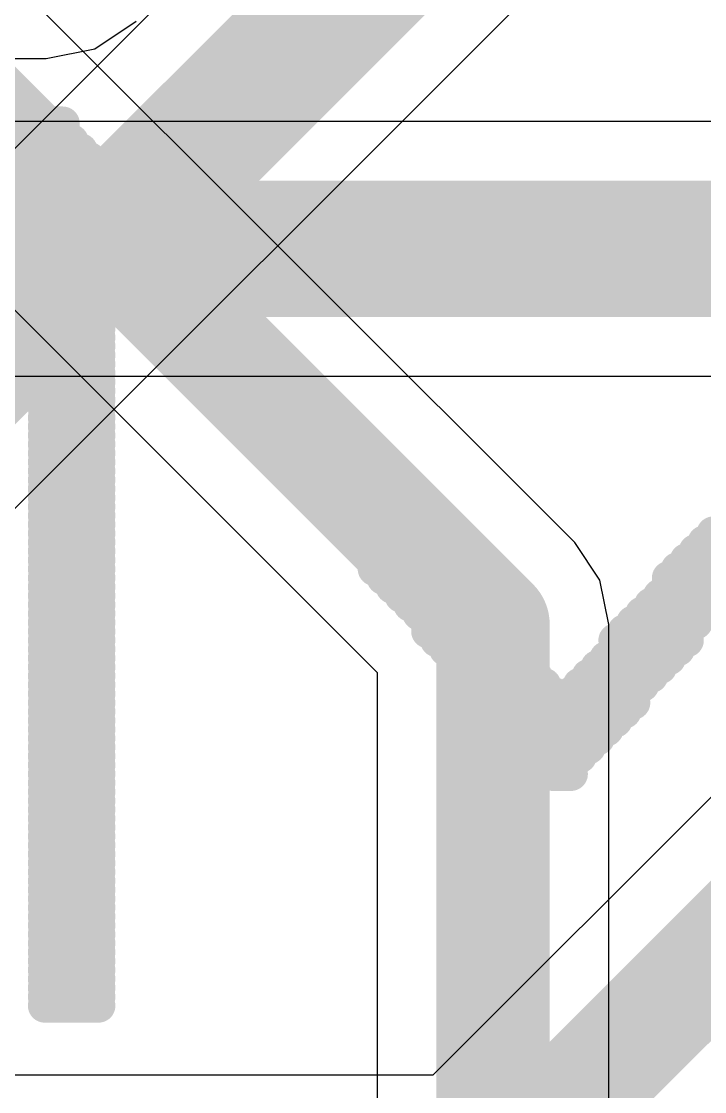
# Model space of a CAD drawing. Header units: inches. Extents: x -4 to 389, y 0 to 108.
# Drawn here: x 28.919 to 30.447, y 3.372 to 5.767 of the extents above; entities that cross this region are included whole.
import ezdxf

# ---------------------------------------------------------------- set-up
doc = ezdxf.new("R2010")
doc.units = ezdxf.units.IN
for name, color, linetype in [('Bottom Layer', 5, 'Continuous'), ('Bottom Overlay', 54, 'Continuous'), ('Signal_1', 16, 'Continuous'), ('Signal_2', 76, 'Continuous')]:
    doc.layers.add(name, color=color, linetype=linetype)

msp = doc.modelspace()

# ---------------------------------------------------------------- linework, layer by layer
at = {"layer": 'Bottom Layer'}
for p, q in [((29.0834, 5.7058), (29.1758, 5.7676)), ((28.9744, 5.6841), (29.0834, 5.7058)), ((17.771, 5.6841), (28.9744, 5.6841)), ((28.9744, 5.6841), (28.9744, 5.6841)), ((31.0038, 5.5427), (22.5552, 5.5427)), ((22.6732, 4.9729), (31.1218, 4.9729)), ((31.3568, 4.9261), (29.8393, 3.4086)), ((29.8393, 3.4086), (28.3188, 3.4086))]:
    msp.add_line(p, q, dxfattribs=at)
for points in [[(29.9466, 3.1496, 0.254, 0.254, 0), (34.544, 7.747, 0.254, 0.254, 0)], [(22.5552, 5.2578, 0.3048, 0.3048, 0), (31.1218, 5.2578, 0.3048, 0.3048, 0)]]:
    msp.add_lwpolyline(points, format="xyseb", dxfattribs=at)
at = {"layer": 'Bottom Overlay'}
for points in [[(28.9719, 5.5384, 0.0762, 0.0762, 0), (29.0118, 5.5384, 0.0762, 0.0762, 0)], [(28.9719, 5.5184, 0.0762, 0.0762, 0), (29.0118, 5.5184, 0.0762, 0.0762, 0)], [(28.9719, 5.4985, 0.0762, 0.0762, 0), (29.0317, 5.4985, 0.0762, 0.0762, 0)], [(28.9719, 5.4786, 0.0762, 0.0762, 0), (29.0517, 5.4786, 0.0762, 0.0762, 0)], [(28.9719, 5.4586, 0.0762, 0.0762, 0), (29.0716, 5.4586, 0.0762, 0.0762, 0)], [(28.9719, 5.4387, 0.0762, 0.0762, 0), (29.0916, 5.4387, 0.0762, 0.0762, 0)], [(28.9719, 5.4187, 0.0762, 0.0762, 0), (29.1115, 5.4187, 0.0762, 0.0762, 0)], [(28.9719, 5.3988, 0.0762, 0.0762, 0), (29.1314, 5.3988, 0.0762, 0.0762, 0)], [(28.9719, 5.3789, 0.0762, 0.0762, 0), (29.1514, 5.3789, 0.0762, 0.0762, 0)], [(28.9719, 5.3589, 0.0762, 0.0762, 0), (29.1514, 5.3589, 0.0762, 0.0762, 0)], [(28.9719, 5.339, 0.0762, 0.0762, 0), (29.1713, 5.339, 0.0762, 0.0762, 0)], [(28.9719, 5.319, 0.0762, 0.0762, 0), (29.1913, 5.319, 0.0762, 0.0762, 0)], [(28.9719, 5.2991, 0.0762, 0.0762, 0), (29.2112, 5.2991, 0.0762, 0.0762, 0)], [(28.9719, 5.2792, 0.0762, 0.0762, 0), (29.2311, 5.2792, 0.0762, 0.0762, 0)], [(28.9719, 5.2592, 0.0762, 0.0762, 0), (29.0916, 5.2592, 0.0762, 0.0762, 0)], [(29.1115, 5.2592, 0.0762, 0.0762, 0), (29.2511, 5.2592, 0.0762, 0.0762, 0)], [(28.9719, 5.2393, 0.0762, 0.0762, 0), (29.0916, 5.2393, 0.0762, 0.0762, 0)], [(29.1115, 5.2393, 0.0762, 0.0762, 0), (29.2511, 5.2393, 0.0762, 0.0762, 0)], [(28.9719, 5.2193, 0.0762, 0.0762, 0), (29.0916, 5.2193, 0.0762, 0.0762, 0)], [(29.1314, 5.2193, 0.0762, 0.0762, 0), (29.271, 5.2193, 0.0762, 0.0762, 0)], [(28.9719, 5.1994, 0.0762, 0.0762, 0), (29.0916, 5.1994, 0.0762, 0.0762, 0)], [(29.1514, 5.1994, 0.0762, 0.0762, 0), (29.291, 5.1994, 0.0762, 0.0762, 0)], [(28.9719, 5.1795, 0.0762, 0.0762, 0), (29.0916, 5.1795, 0.0762, 0.0762, 0)], [(28.9719, 5.1595, 0.0762, 0.0762, 0), (29.0916, 5.1595, 0.0762, 0.0762, 0)], [(29.1713, 5.1795, 0.0762, 0.0762, 0), (29.3109, 5.1795, 0.0762, 0.0762, 0)], [(29.1913, 5.1595, 0.0762, 0.0762, 0), (29.3308, 5.1595, 0.0762, 0.0762, 0)], [(28.9719, 5.1396, 0.0762, 0.0762, 0), (29.0916, 5.1396, 0.0762, 0.0762, 0)], [(29.2112, 5.1396, 0.0762, 0.0762, 0), (29.3508, 5.1396, 0.0762, 0.0762, 0)], [(28.9719, 5.1196, 0.0762, 0.0762, 0), (29.0916, 5.1196, 0.0762, 0.0762, 0)], [(29.2112, 5.1196, 0.0762, 0.0762, 0), (29.3707, 5.1196, 0.0762, 0.0762, 0)], [(28.9719, 5.0997, 0.0762, 0.0762, 0), (29.0916, 5.0997, 0.0762, 0.0762, 0)], [(29.2311, 5.0997, 0.0762, 0.0762, 0), (29.3707, 5.0997, 0.0762, 0.0762, 0)], [(28.9719, 5.0798, 0.0762, 0.0762, 0), (29.0916, 5.0798, 0.0762, 0.0762, 0)], [(29.2511, 5.0798, 0.0762, 0.0762, 0), (29.3907, 5.0798, 0.0762, 0.0762, 0)], [(28.9719, 5.0598, 0.0762, 0.0762, 0), (29.0916, 5.0598, 0.0762, 0.0762, 0)], [(28.9719, 5.0399, 0.0762, 0.0762, 0), (29.0916, 5.0399, 0.0762, 0.0762, 0)], [(29.271, 5.0598, 0.0762, 0.0762, 0), (29.4106, 5.0598, 0.0762, 0.0762, 0)], [(29.291, 5.0399, 0.0762, 0.0762, 0), (29.4305, 5.0399, 0.0762, 0.0762, 0)], [(28.9719, 5.0199, 0.0762, 0.0762, 0), (29.0916, 5.0199, 0.0762, 0.0762, 0)], [(29.3109, 5.0199, 0.0762, 0.0762, 0), (29.4505, 5.0199, 0.0762, 0.0762, 0)], [(28.9719, 5, 0.0762, 0.0762, 0), (29.0916, 5, 0.0762, 0.0762, 0)], [(29.3308, 5, 0.0762, 0.0762, 0), (29.4704, 5, 0.0762, 0.0762, 0)], [(28.9719, 4.9801, 0.0762, 0.0762, 0), (29.0916, 4.9801, 0.0762, 0.0762, 0)], [(29.3508, 4.9801, 0.0762, 0.0762, 0), (29.4904, 4.9801, 0.0762, 0.0762, 0)], [(28.9719, 4.9601, 0.0762, 0.0762, 0), (29.0916, 4.9601, 0.0762, 0.0762, 0)], [(29.3508, 4.9601, 0.0762, 0.0762, 0), (29.4904, 4.9601, 0.0762, 0.0762, 0)], [(28.9719, 4.9402, 0.0762, 0.0762, 0), (29.0916, 4.9402, 0.0762, 0.0762, 0)], [(28.9719, 4.9202, 0.0762, 0.0762, 0), (29.0916, 4.9202, 0.0762, 0.0762, 0)], [(29.3707, 4.9402, 0.0762, 0.0762, 0), (29.5103, 4.9402, 0.0762, 0.0762, 0)], [(29.3907, 4.9202, 0.0762, 0.0762, 0), (29.5302, 4.9202, 0.0762, 0.0762, 0)], [(28.9719, 4.9003, 0.0762, 0.0762, 0), (29.0916, 4.9003, 0.0762, 0.0762, 0)], [(29.4106, 4.9003, 0.0762, 0.0762, 0), (29.5502, 4.9003, 0.0762, 0.0762, 0)], [(28.9719, 4.8804, 0.0762, 0.0762, 0), (29.0916, 4.8804, 0.0762, 0.0762, 0)], [(29.4305, 4.8804, 0.0762, 0.0762, 0), (29.5701, 4.8804, 0.0762, 0.0762, 0)], [(28.9719, 4.8604, 0.0762, 0.0762, 0), (29.0916, 4.8604, 0.0762, 0.0762, 0)], [(29.4505, 4.8604, 0.0762, 0.0762, 0), (29.5901, 4.8604, 0.0762, 0.0762, 0)], [(28.9719, 4.8405, 0.0762, 0.0762, 0), (29.0916, 4.8405, 0.0762, 0.0762, 0)], [(29.4704, 4.8405, 0.0762, 0.0762, 0), (29.61, 4.8405, 0.0762, 0.0762, 0)], [(28.9719, 4.8205, 0.0762, 0.0762, 0), (29.0916, 4.8205, 0.0762, 0.0762, 0)], [(28.9719, 4.8006, 0.0762, 0.0762, 0), (29.0916, 4.8006, 0.0762, 0.0762, 0)], [(29.4704, 4.8205, 0.0762, 0.0762, 0), (29.61, 4.8205, 0.0762, 0.0762, 0)], [(29.4904, 4.8006, 0.0762, 0.0762, 0), (29.6299, 4.8006, 0.0762, 0.0762, 0)], [(28.9719, 4.7807, 0.0762, 0.0762, 0), (29.0916, 4.7807, 0.0762, 0.0762, 0)], [(29.5103, 4.7807, 0.0762, 0.0762, 0), (29.6499, 4.7807, 0.0762, 0.0762, 0)], [(28.9719, 4.7607, 0.0762, 0.0762, 0), (29.0916, 4.7607, 0.0762, 0.0762, 0)], [(29.5302, 4.7607, 0.0762, 0.0762, 0), (29.6698, 4.7607, 0.0762, 0.0762, 0)], [(28.9719, 4.7408, 0.0762, 0.0762, 0), (29.0916, 4.7408, 0.0762, 0.0762, 0)], [(29.5502, 4.7408, 0.0762, 0.0762, 0), (29.6898, 4.7408, 0.0762, 0.0762, 0)], [(28.9719, 4.7208, 0.0762, 0.0762, 0), (29.0916, 4.7208, 0.0762, 0.0762, 0)], [(29.5701, 4.7208, 0.0762, 0.0762, 0), (29.7097, 4.7208, 0.0762, 0.0762, 0)], [(28.9719, 4.7009, 0.0762, 0.0762, 0), (29.0916, 4.7009, 0.0762, 0.0762, 0)], [(28.9719, 4.681, 0.0762, 0.0762, 0), (29.0916, 4.681, 0.0762, 0.0762, 0)], [(29.5901, 4.7009, 0.0762, 0.0762, 0), (29.7296, 4.7009, 0.0762, 0.0762, 0)], [(29.5901, 4.681, 0.0762, 0.0762, 0), (29.7296, 4.681, 0.0762, 0.0762, 0)], [(28.9719, 4.661, 0.0762, 0.0762, 0), (29.0916, 4.661, 0.0762, 0.0762, 0)], [(29.61, 4.661, 0.0762, 0.0762, 0), (29.7496, 4.661, 0.0762, 0.0762, 0)], [(28.9719, 4.6411, 0.0762, 0.0762, 0), (29.0916, 4.6411, 0.0762, 0.0762, 0)], [(29.6299, 4.6411, 0.0762, 0.0762, 0), (29.7695, 4.6411, 0.0762, 0.0762, 0)], [(28.9719, 4.6211, 0.0762, 0.0762, 0), (29.0916, 4.6211, 0.0762, 0.0762, 0)], [(29.6499, 4.6211, 0.0762, 0.0762, 0), (29.7895, 4.6211, 0.0762, 0.0762, 0)], [(30.4674, 4.6211, 0.0762, 0.0762, 0), (30.607, 4.6211, 0.0762, 0.0762, 0)], [(28.9719, 4.6012, 0.0762, 0.0762, 0), (29.0916, 4.6012, 0.0762, 0.0762, 0)], [(29.6698, 4.6012, 0.0762, 0.0762, 0), (29.8094, 4.6012, 0.0762, 0.0762, 0)], [(30.4475, 4.6012, 0.0762, 0.0762, 0), (30.5871, 4.6012, 0.0762, 0.0762, 0)], [(28.9719, 4.5813, 0.0762, 0.0762, 0), (29.0916, 4.5813, 0.0762, 0.0762, 0)], [(28.9719, 4.5613, 0.0762, 0.0762, 0), (29.0916, 4.5613, 0.0762, 0.0762, 0)], [(29.6898, 4.5813, 0.0762, 0.0762, 0), (29.8293, 4.5813, 0.0762, 0.0762, 0)], [(29.7097, 4.5613, 0.0762, 0.0762, 0), (29.8493, 4.5613, 0.0762, 0.0762, 0)], [(30.4076, 4.5613, 0.0762, 0.0762, 0), (30.5472, 4.5613, 0.0762, 0.0762, 0)], [(30.4275, 4.5813, 0.0762, 0.0762, 0), (30.5671, 4.5813, 0.0762, 0.0762, 0)], [(28.9719, 4.5414, 0.0762, 0.0762, 0), (29.0916, 4.5414, 0.0762, 0.0762, 0)], [(29.7097, 4.5414, 0.0762, 0.0762, 0), (29.8692, 4.5414, 0.0762, 0.0762, 0)], [(30.3877, 4.5414, 0.0762, 0.0762, 0), (30.5272, 4.5414, 0.0762, 0.0762, 0)], [(28.9719, 4.5214, 0.0762, 0.0762, 0), (29.0916, 4.5214, 0.0762, 0.0762, 0)], [(29.7296, 4.5214, 0.0762, 0.0762, 0), (29.8692, 4.5214, 0.0762, 0.0762, 0)], [(30.3677, 4.5214, 0.0762, 0.0762, 0), (30.5272, 4.5214, 0.0762, 0.0762, 0)], [(28.9719, 4.5015, 0.0762, 0.0762, 0), (29.0916, 4.5015, 0.0762, 0.0762, 0)], [(29.7496, 4.5015, 0.0762, 0.0762, 0), (29.8892, 4.5015, 0.0762, 0.0762, 0)], [(30.3677, 4.5015, 0.0762, 0.0762, 0), (30.5073, 4.5015, 0.0762, 0.0762, 0)], [(28.9719, 4.4816, 0.0762, 0.0762, 0), (29.0916, 4.4816, 0.0762, 0.0762, 0)], [(29.7695, 4.4816, 0.0762, 0.0762, 0), (29.9091, 4.4816, 0.0762, 0.0762, 0)], [(30.3478, 4.4816, 0.0762, 0.0762, 0), (30.4874, 4.4816, 0.0762, 0.0762, 0)], [(28.9719, 4.4616, 0.0762, 0.0762, 0), (29.0916, 4.4616, 0.0762, 0.0762, 0)], [(28.9719, 4.4417, 0.0762, 0.0762, 0), (29.0916, 4.4417, 0.0762, 0.0762, 0)], [(29.7895, 4.4616, 0.0762, 0.0762, 0), (29.929, 4.4616, 0.0762, 0.0762, 0)], [(29.8094, 4.4417, 0.0762, 0.0762, 0), (29.949, 4.4417, 0.0762, 0.0762, 0)], [(30.3079, 4.4417, 0.0762, 0.0762, 0), (30.4475, 4.4417, 0.0762, 0.0762, 0)], [(30.3278, 4.4616, 0.0762, 0.0762, 0), (30.4674, 4.4616, 0.0762, 0.0762, 0)], [(28.9719, 4.4217, 0.0762, 0.0762, 0), (29.0916, 4.4217, 0.0762, 0.0762, 0)], [(29.8293, 4.4217, 0.0762, 0.0762, 0), (29.9689, 4.4217, 0.0762, 0.0762, 0)], [(30.288, 4.4217, 0.0762, 0.0762, 0), (30.4275, 4.4217, 0.0762, 0.0762, 0)], [(28.9719, 4.4018, 0.0762, 0.0762, 0), (29.0916, 4.4018, 0.0762, 0.0762, 0)], [(29.8293, 4.4018, 0.0762, 0.0762, 0), (29.9889, 4.4018, 0.0762, 0.0762, 0)], [(30.268, 4.4018, 0.0762, 0.0762, 0), (30.4076, 4.4018, 0.0762, 0.0762, 0)], [(28.9719, 4.3819, 0.0762, 0.0762, 0), (29.0916, 4.3819, 0.0762, 0.0762, 0)], [(29.8493, 4.3819, 0.0762, 0.0762, 0), (29.9889, 4.3819, 0.0762, 0.0762, 0)], [(30.2481, 4.3819, 0.0762, 0.0762, 0), (30.4076, 4.3819, 0.0762, 0.0762, 0)], [(28.9719, 4.3619, 0.0762, 0.0762, 0), (29.0916, 4.3619, 0.0762, 0.0762, 0)], [(29.8692, 4.3619, 0.0762, 0.0762, 0), (30.0088, 4.3619, 0.0762, 0.0762, 0)], [(30.2481, 4.3619, 0.0762, 0.0762, 0), (30.3877, 4.3619, 0.0762, 0.0762, 0)], [(28.9719, 4.342, 0.0762, 0.0762, 0), (29.0916, 4.342, 0.0762, 0.0762, 0)], [(28.9719, 4.322, 0.0762, 0.0762, 0), (29.0916, 4.322, 0.0762, 0.0762, 0)], [(29.8892, 4.342, 0.0762, 0.0762, 0), (30.0287, 4.342, 0.0762, 0.0762, 0)], [(29.9091, 4.322, 0.0762, 0.0762, 0), (30.0487, 4.322, 0.0762, 0.0762, 0)], [(30.2082, 4.322, 0.0762, 0.0762, 0), (30.3478, 4.322, 0.0762, 0.0762, 0)], [(30.2281, 4.342, 0.0762, 0.0762, 0), (30.3677, 4.342, 0.0762, 0.0762, 0)], [(28.9719, 4.3021, 0.0762, 0.0762, 0), (29.0916, 4.3021, 0.0762, 0.0762, 0)], [(29.929, 4.3021, 0.0762, 0.0762, 0), (30.0686, 4.3021, 0.0762, 0.0762, 0)], [(30.1883, 4.3021, 0.0762, 0.0762, 0), (30.3278, 4.3021, 0.0762, 0.0762, 0)], [(28.9719, 4.2822, 0.0762, 0.0762, 0), (29.0916, 4.2822, 0.0762, 0.0762, 0)], [(29.949, 4.2822, 0.0762, 0.0762, 0), (30.0886, 4.2822, 0.0762, 0.0762, 0)], [(30.1683, 4.2822, 0.0762, 0.0762, 0), (30.3079, 4.2822, 0.0762, 0.0762, 0)], [(28.9719, 4.2622, 0.0762, 0.0762, 0), (29.0916, 4.2622, 0.0762, 0.0762, 0)], [(29.949, 4.2622, 0.0762, 0.0762, 0), (30.1085, 4.2622, 0.0762, 0.0762, 0)], [(30.1484, 4.2622, 0.0762, 0.0762, 0), (30.288, 4.2622, 0.0762, 0.0762, 0)], [(28.9719, 4.2423, 0.0762, 0.0762, 0), (29.0916, 4.2423, 0.0762, 0.0762, 0)], [(29.9689, 4.2423, 0.0762, 0.0762, 0), (30.1085, 4.2423, 0.0762, 0.0762, 0)], [(30.1284, 4.2423, 0.0762, 0.0762, 0), (30.288, 4.2423, 0.0762, 0.0762, 0)], [(28.9719, 4.2223, 0.0762, 0.0762, 0), (29.0916, 4.2223, 0.0762, 0.0762, 0)], [(28.9719, 4.2024, 0.0762, 0.0762, 0), (29.0916, 4.2024, 0.0762, 0.0762, 0)], [(29.9889, 4.2223, 0.0762, 0.0762, 0), (30.268, 4.2223, 0.0762, 0.0762, 0)], [(30.0088, 4.2024, 0.0762, 0.0762, 0), (30.2481, 4.2024, 0.0762, 0.0762, 0)], [(28.9719, 4.1825, 0.0762, 0.0762, 0), (29.0916, 4.1825, 0.0762, 0.0762, 0)], [(30.0287, 4.1825, 0.0762, 0.0762, 0), (30.2281, 4.1825, 0.0762, 0.0762, 0)], [(28.9719, 4.1625, 0.0762, 0.0762, 0), (29.0916, 4.1625, 0.0762, 0.0762, 0)], [(30.0487, 4.1625, 0.0762, 0.0762, 0), (30.2082, 4.1625, 0.0762, 0.0762, 0)], [(28.9719, 4.1426, 0.0762, 0.0762, 0), (29.0916, 4.1426, 0.0762, 0.0762, 0)], [(30.0686, 4.1426, 0.0762, 0.0762, 0), (30.1883, 4.1426, 0.0762, 0.0762, 0)], [(28.9719, 4.1226, 0.0762, 0.0762, 0), (29.0916, 4.1226, 0.0762, 0.0762, 0)], [(30.0686, 4.1226, 0.0762, 0.0762, 0), (30.1683, 4.1226, 0.0762, 0.0762, 0)], [(28.9719, 4.1027, 0.0762, 0.0762, 0), (29.0916, 4.1027, 0.0762, 0.0762, 0)], [(28.9719, 4.0828, 0.0762, 0.0762, 0), (29.0916, 4.0828, 0.0762, 0.0762, 0)], [(30.0886, 4.1027, 0.0762, 0.0762, 0), (30.1484, 4.1027, 0.0762, 0.0762, 0)], [(30.1085, 4.0828, 0.0762, 0.0762, 0), (30.1484, 4.0828, 0.0762, 0.0762, 0)], [(28.9719, 4.0628, 0.0762, 0.0762, 0), (29.0916, 4.0628, 0.0762, 0.0762, 0)], [(28.9719, 4.0429, 0.0762, 0.0762, 0), (29.0916, 4.0429, 0.0762, 0.0762, 0)], [(28.9719, 4.0229, 0.0762, 0.0762, 0), (29.0916, 4.0229, 0.0762, 0.0762, 0)], [(28.9719, 4.003, 0.0762, 0.0762, 0), (29.0916, 4.003, 0.0762, 0.0762, 0)], [(28.9719, 3.9831, 0.0762, 0.0762, 0), (29.0916, 3.9831, 0.0762, 0.0762, 0)], [(28.9719, 3.9631, 0.0762, 0.0762, 0), (29.0916, 3.9631, 0.0762, 0.0762, 0)], [(28.9719, 3.9432, 0.0762, 0.0762, 0), (29.0916, 3.9432, 0.0762, 0.0762, 0)], [(28.9719, 3.9232, 0.0762, 0.0762, 0), (29.0916, 3.9232, 0.0762, 0.0762, 0)], [(28.9719, 3.9033, 0.0762, 0.0762, 0), (29.0916, 3.9033, 0.0762, 0.0762, 0)], [(28.9719, 3.8834, 0.0762, 0.0762, 0), (29.0916, 3.8834, 0.0762, 0.0762, 0)], [(28.9719, 3.8634, 0.0762, 0.0762, 0), (29.0916, 3.8634, 0.0762, 0.0762, 0)], [(28.9719, 3.8435, 0.0762, 0.0762, 0), (29.0916, 3.8435, 0.0762, 0.0762, 0)], [(28.9719, 3.8235, 0.0762, 0.0762, 0), (29.0916, 3.8235, 0.0762, 0.0762, 0)], [(28.9719, 3.8036, 0.0762, 0.0762, 0), (29.0916, 3.8036, 0.0762, 0.0762, 0)], [(28.9719, 3.7837, 0.0762, 0.0762, 0), (29.0916, 3.7837, 0.0762, 0.0762, 0)], [(28.9719, 3.7637, 0.0762, 0.0762, 0), (29.0916, 3.7637, 0.0762, 0.0762, 0)], [(28.9719, 3.7438, 0.0762, 0.0762, 0), (29.0916, 3.7438, 0.0762, 0.0762, 0)], [(28.9719, 3.7238, 0.0762, 0.0762, 0), (29.0916, 3.7238, 0.0762, 0.0762, 0)], [(28.9719, 3.7039, 0.0762, 0.0762, 0), (29.0916, 3.7039, 0.0762, 0.0762, 0)], [(28.9719, 3.684, 0.0762, 0.0762, 0), (29.0916, 3.684, 0.0762, 0.0762, 0)], [(28.9719, 3.664, 0.0762, 0.0762, 0), (29.0916, 3.664, 0.0762, 0.0762, 0)], [(28.9719, 3.6441, 0.0762, 0.0762, 0), (29.0916, 3.6441, 0.0762, 0.0762, 0)], [(28.9719, 3.6241, 0.0762, 0.0762, 0), (29.0916, 3.6241, 0.0762, 0.0762, 0)], [(28.9719, 3.6042, 0.0762, 0.0762, 0), (29.0916, 3.6042, 0.0762, 0.0762, 0)], [(28.9719, 3.5843, 0.0762, 0.0762, 0), (29.0916, 3.5843, 0.0762, 0.0762, 0)], [(28.9719, 3.5643, 0.0762, 0.0762, 0), (29.0916, 3.5643, 0.0762, 0.0762, 0)]]:
    msp.add_lwpolyline(points, format="xyseb", dxfattribs=at)
for points in [[(28.9529, 5.5384, 0.0381, 0.0381, 1), (28.991, 5.5384, 0.0381, 0.0381, 1)], [(28.9529, 5.5184, 0.0381, 0.0381, 1), (28.991, 5.5184, 0.0381, 0.0381, 1)], [(28.9927, 5.5384, 0.0381, 0.0381, 1), (29.0308, 5.5384, 0.0381, 0.0381, 1)], [(28.9927, 5.5184, 0.0381, 0.0381, 1), (29.0308, 5.5184, 0.0381, 0.0381, 1)], [(28.9529, 5.4985, 0.0381, 0.0381, 1), (28.991, 5.4985, 0.0381, 0.0381, 1)], [(29.0127, 5.4985, 0.0381, 0.0381, 1), (29.0508, 5.4985, 0.0381, 0.0381, 1)], [(28.9529, 5.4786, 0.0381, 0.0381, 1), (28.991, 5.4786, 0.0381, 0.0381, 1)], [(29.0326, 5.4786, 0.0381, 0.0381, 1), (29.0707, 5.4786, 0.0381, 0.0381, 1)], [(28.9529, 5.4586, 0.0381, 0.0381, 1), (28.991, 5.4586, 0.0381, 0.0381, 1)], [(29.0526, 5.4586, 0.0381, 0.0381, 1), (29.0907, 5.4586, 0.0381, 0.0381, 1)], [(28.9529, 5.4387, 0.0381, 0.0381, 1), (28.991, 5.4387, 0.0381, 0.0381, 1)], [(29.0725, 5.4387, 0.0381, 0.0381, 1), (29.1106, 5.4387, 0.0381, 0.0381, 1)], [(28.9529, 5.4187, 0.0381, 0.0381, 1), (28.991, 5.4187, 0.0381, 0.0381, 1)], [(28.9529, 5.3988, 0.0381, 0.0381, 1), (28.991, 5.3988, 0.0381, 0.0381, 1)], [(29.0924, 5.4187, 0.0381, 0.0381, 1), (29.1305, 5.4187, 0.0381, 0.0381, 1)], [(29.1124, 5.3988, 0.0381, 0.0381, 1), (29.1505, 5.3988, 0.0381, 0.0381, 1)], [(28.9529, 5.3789, 0.0381, 0.0381, 1), (28.991, 5.3789, 0.0381, 0.0381, 1)], [(29.1323, 5.3789, 0.0381, 0.0381, 1), (29.1704, 5.3789, 0.0381, 0.0381, 1)], [(28.9529, 5.3589, 0.0381, 0.0381, 1), (28.991, 5.3589, 0.0381, 0.0381, 1)], [(29.1323, 5.3589, 0.0381, 0.0381, 1), (29.1704, 5.3589, 0.0381, 0.0381, 1)], [(28.9529, 5.339, 0.0381, 0.0381, 1), (28.991, 5.339, 0.0381, 0.0381, 1)], [(29.1523, 5.339, 0.0381, 0.0381, 1), (29.1904, 5.339, 0.0381, 0.0381, 1)], [(28.9529, 5.319, 0.0381, 0.0381, 1), (28.991, 5.319, 0.0381, 0.0381, 1)], [(29.1722, 5.319, 0.0381, 0.0381, 1), (29.2103, 5.319, 0.0381, 0.0381, 1)], [(28.9529, 5.2991, 0.0381, 0.0381, 1), (28.991, 5.2991, 0.0381, 0.0381, 1)], [(28.9529, 5.2792, 0.0381, 0.0381, 1), (28.991, 5.2792, 0.0381, 0.0381, 1)], [(29.1921, 5.2991, 0.0381, 0.0381, 1), (29.2302, 5.2991, 0.0381, 0.0381, 1)], [(29.2121, 5.2792, 0.0381, 0.0381, 1), (29.2502, 5.2792, 0.0381, 0.0381, 1)], [(28.9529, 5.2592, 0.0381, 0.0381, 1), (28.991, 5.2592, 0.0381, 0.0381, 1)], [(29.0725, 5.2592, 0.0381, 0.0381, 1), (29.1106, 5.2592, 0.0381, 0.0381, 1)], [(29.0924, 5.2592, 0.0381, 0.0381, 1), (29.1305, 5.2592, 0.0381, 0.0381, 1)], [(29.232, 5.2592, 0.0381, 0.0381, 1), (29.2701, 5.2592, 0.0381, 0.0381, 1)], [(28.9529, 5.2393, 0.0381, 0.0381, 1), (28.991, 5.2393, 0.0381, 0.0381, 1)], [(29.0725, 5.2393, 0.0381, 0.0381, 1), (29.1106, 5.2393, 0.0381, 0.0381, 1)], [(29.0924, 5.2393, 0.0381, 0.0381, 1), (29.1305, 5.2393, 0.0381, 0.0381, 1)], [(29.232, 5.2393, 0.0381, 0.0381, 1), (29.2701, 5.2393, 0.0381, 0.0381, 1)], [(28.9529, 5.2193, 0.0381, 0.0381, 1), (28.991, 5.2193, 0.0381, 0.0381, 1)], [(29.0725, 5.2193, 0.0381, 0.0381, 1), (29.1106, 5.2193, 0.0381, 0.0381, 1)], [(29.1124, 5.2193, 0.0381, 0.0381, 1), (29.1505, 5.2193, 0.0381, 0.0381, 1)], [(29.252, 5.2193, 0.0381, 0.0381, 1), (29.2901, 5.2193, 0.0381, 0.0381, 1)], [(28.9529, 5.1994, 0.0381, 0.0381, 1), (28.991, 5.1994, 0.0381, 0.0381, 1)], [(29.0725, 5.1994, 0.0381, 0.0381, 1), (29.1106, 5.1994, 0.0381, 0.0381, 1)], [(29.1323, 5.1994, 0.0381, 0.0381, 1), (29.1704, 5.1994, 0.0381, 0.0381, 1)], [(29.2719, 5.1994, 0.0381, 0.0381, 1), (29.31, 5.1994, 0.0381, 0.0381, 1)], [(28.9529, 5.1795, 0.0381, 0.0381, 1), (28.991, 5.1795, 0.0381, 0.0381, 1)], [(28.9529, 5.1595, 0.0381, 0.0381, 1), (28.991, 5.1595, 0.0381, 0.0381, 1)], [(29.0725, 5.1795, 0.0381, 0.0381, 1), (29.1106, 5.1795, 0.0381, 0.0381, 1)], [(29.0725, 5.1595, 0.0381, 0.0381, 1), (29.1106, 5.1595, 0.0381, 0.0381, 1)], [(29.1523, 5.1795, 0.0381, 0.0381, 1), (29.1904, 5.1795, 0.0381, 0.0381, 1)], [(29.1722, 5.1595, 0.0381, 0.0381, 1), (29.2103, 5.1595, 0.0381, 0.0381, 1)], [(29.2918, 5.1795, 0.0381, 0.0381, 1), (29.3299, 5.1795, 0.0381, 0.0381, 1)], [(29.3118, 5.1595, 0.0381, 0.0381, 1), (29.3499, 5.1595, 0.0381, 0.0381, 1)], [(28.9529, 5.1396, 0.0381, 0.0381, 1), (28.991, 5.1396, 0.0381, 0.0381, 1)], [(29.0725, 5.1396, 0.0381, 0.0381, 1), (29.1106, 5.1396, 0.0381, 0.0381, 1)], [(29.1921, 5.1396, 0.0381, 0.0381, 1), (29.2302, 5.1396, 0.0381, 0.0381, 1)], [(29.3317, 5.1396, 0.0381, 0.0381, 1), (29.3698, 5.1396, 0.0381, 0.0381, 1)], [(28.9529, 5.1196, 0.0381, 0.0381, 1), (28.991, 5.1196, 0.0381, 0.0381, 1)], [(29.0725, 5.1196, 0.0381, 0.0381, 1), (29.1106, 5.1196, 0.0381, 0.0381, 1)], [(29.1921, 5.1196, 0.0381, 0.0381, 1), (29.2302, 5.1196, 0.0381, 0.0381, 1)], [(29.3517, 5.1196, 0.0381, 0.0381, 1), (29.3898, 5.1196, 0.0381, 0.0381, 1)], [(28.9529, 5.0997, 0.0381, 0.0381, 1), (28.991, 5.0997, 0.0381, 0.0381, 1)], [(29.0725, 5.0997, 0.0381, 0.0381, 1), (29.1106, 5.0997, 0.0381, 0.0381, 1)], [(29.2121, 5.0997, 0.0381, 0.0381, 1), (29.2502, 5.0997, 0.0381, 0.0381, 1)], [(29.3517, 5.0997, 0.0381, 0.0381, 1), (29.3898, 5.0997, 0.0381, 0.0381, 1)], [(28.9529, 5.0798, 0.0381, 0.0381, 1), (28.991, 5.0798, 0.0381, 0.0381, 1)], [(29.0725, 5.0798, 0.0381, 0.0381, 1), (29.1106, 5.0798, 0.0381, 0.0381, 1)], [(29.232, 5.0798, 0.0381, 0.0381, 1), (29.2701, 5.0798, 0.0381, 0.0381, 1)], [(29.3716, 5.0798, 0.0381, 0.0381, 1), (29.4097, 5.0798, 0.0381, 0.0381, 1)], [(28.9529, 5.0598, 0.0381, 0.0381, 1), (28.991, 5.0598, 0.0381, 0.0381, 1)], [(28.9529, 5.0399, 0.0381, 0.0381, 1), (28.991, 5.0399, 0.0381, 0.0381, 1)], [(29.0725, 5.0598, 0.0381, 0.0381, 1), (29.1106, 5.0598, 0.0381, 0.0381, 1)], [(29.0725, 5.0399, 0.0381, 0.0381, 1), (29.1106, 5.0399, 0.0381, 0.0381, 1)], [(29.252, 5.0598, 0.0381, 0.0381, 1), (29.2901, 5.0598, 0.0381, 0.0381, 1)], [(29.2719, 5.0399, 0.0381, 0.0381, 1), (29.31, 5.0399, 0.0381, 0.0381, 1)], [(29.3915, 5.0598, 0.0381, 0.0381, 1), (29.4296, 5.0598, 0.0381, 0.0381, 1)], [(29.4115, 5.0399, 0.0381, 0.0381, 1), (29.4496, 5.0399, 0.0381, 0.0381, 1)], [(28.9529, 5.0199, 0.0381, 0.0381, 1), (28.991, 5.0199, 0.0381, 0.0381, 1)], [(29.0725, 5.0199, 0.0381, 0.0381, 1), (29.1106, 5.0199, 0.0381, 0.0381, 1)], [(29.2918, 5.0199, 0.0381, 0.0381, 1), (29.3299, 5.0199, 0.0381, 0.0381, 1)], [(29.4314, 5.0199, 0.0381, 0.0381, 1), (29.4695, 5.0199, 0.0381, 0.0381, 1)], [(28.9529, 5, 0.0381, 0.0381, 1), (28.991, 5, 0.0381, 0.0381, 1)], [(29.0725, 5, 0.0381, 0.0381, 1), (29.1106, 5, 0.0381, 0.0381, 1)], [(29.3118, 5, 0.0381, 0.0381, 1), (29.3499, 5, 0.0381, 0.0381, 1)], [(29.4514, 5, 0.0381, 0.0381, 1), (29.4895, 5, 0.0381, 0.0381, 1)], [(28.9529, 4.9801, 0.0381, 0.0381, 1), (28.991, 4.9801, 0.0381, 0.0381, 1)], [(29.0725, 4.9801, 0.0381, 0.0381, 1), (29.1106, 4.9801, 0.0381, 0.0381, 1)], [(29.3317, 4.9801, 0.0381, 0.0381, 1), (29.3698, 4.9801, 0.0381, 0.0381, 1)], [(29.4713, 4.9801, 0.0381, 0.0381, 1), (29.5094, 4.9801, 0.0381, 0.0381, 1)], [(28.9529, 4.9601, 0.0381, 0.0381, 1), (28.991, 4.9601, 0.0381, 0.0381, 1)], [(29.0725, 4.9601, 0.0381, 0.0381, 1), (29.1106, 4.9601, 0.0381, 0.0381, 1)], [(29.3317, 4.9601, 0.0381, 0.0381, 1), (29.3698, 4.9601, 0.0381, 0.0381, 1)], [(29.4713, 4.9601, 0.0381, 0.0381, 1), (29.5094, 4.9601, 0.0381, 0.0381, 1)], [(28.9529, 4.9402, 0.0381, 0.0381, 1), (28.991, 4.9402, 0.0381, 0.0381, 1)], [(28.9529, 4.9202, 0.0381, 0.0381, 1), (28.991, 4.9202, 0.0381, 0.0381, 1)], [(29.0725, 4.9402, 0.0381, 0.0381, 1), (29.1106, 4.9402, 0.0381, 0.0381, 1)], [(29.0725, 4.9202, 0.0381, 0.0381, 1), (29.1106, 4.9202, 0.0381, 0.0381, 1)], [(29.3517, 4.9402, 0.0381, 0.0381, 1), (29.3898, 4.9402, 0.0381, 0.0381, 1)], [(29.3716, 4.9202, 0.0381, 0.0381, 1), (29.4097, 4.9202, 0.0381, 0.0381, 1)], [(29.4912, 4.9402, 0.0381, 0.0381, 1), (29.5293, 4.9402, 0.0381, 0.0381, 1)], [(29.5112, 4.9202, 0.0381, 0.0381, 1), (29.5493, 4.9202, 0.0381, 0.0381, 1)], [(28.9529, 4.9003, 0.0381, 0.0381, 1), (28.991, 4.9003, 0.0381, 0.0381, 1)], [(29.0725, 4.9003, 0.0381, 0.0381, 1), (29.1106, 4.9003, 0.0381, 0.0381, 1)], [(29.3915, 4.9003, 0.0381, 0.0381, 1), (29.4296, 4.9003, 0.0381, 0.0381, 1)], [(29.5311, 4.9003, 0.0381, 0.0381, 1), (29.5692, 4.9003, 0.0381, 0.0381, 1)], [(28.9529, 4.8804, 0.0381, 0.0381, 1), (28.991, 4.8804, 0.0381, 0.0381, 1)], [(29.0725, 4.8804, 0.0381, 0.0381, 1), (29.1106, 4.8804, 0.0381, 0.0381, 1)], [(29.4115, 4.8804, 0.0381, 0.0381, 1), (29.4496, 4.8804, 0.0381, 0.0381, 1)], [(29.5511, 4.8804, 0.0381, 0.0381, 1), (29.5892, 4.8804, 0.0381, 0.0381, 1)], [(28.9529, 4.8604, 0.0381, 0.0381, 1), (28.991, 4.8604, 0.0381, 0.0381, 1)], [(29.0725, 4.8604, 0.0381, 0.0381, 1), (29.1106, 4.8604, 0.0381, 0.0381, 1)], [(29.4314, 4.8604, 0.0381, 0.0381, 1), (29.4695, 4.8604, 0.0381, 0.0381, 1)], [(29.571, 4.8604, 0.0381, 0.0381, 1), (29.6091, 4.8604, 0.0381, 0.0381, 1)], [(28.9529, 4.8405, 0.0381, 0.0381, 1), (28.991, 4.8405, 0.0381, 0.0381, 1)], [(29.0725, 4.8405, 0.0381, 0.0381, 1), (29.1106, 4.8405, 0.0381, 0.0381, 1)], [(29.4514, 4.8405, 0.0381, 0.0381, 1), (29.4895, 4.8405, 0.0381, 0.0381, 1)], [(29.5909, 4.8405, 0.0381, 0.0381, 1), (29.629, 4.8405, 0.0381, 0.0381, 1)], [(28.9529, 4.8205, 0.0381, 0.0381, 1), (28.991, 4.8205, 0.0381, 0.0381, 1)], [(28.9529, 4.8006, 0.0381, 0.0381, 1), (28.991, 4.8006, 0.0381, 0.0381, 1)], [(29.0725, 4.8205, 0.0381, 0.0381, 1), (29.1106, 4.8205, 0.0381, 0.0381, 1)], [(29.0725, 4.8006, 0.0381, 0.0381, 1), (29.1106, 4.8006, 0.0381, 0.0381, 1)], [(29.4514, 4.8205, 0.0381, 0.0381, 1), (29.4895, 4.8205, 0.0381, 0.0381, 1)], [(29.4713, 4.8006, 0.0381, 0.0381, 1), (29.5094, 4.8006, 0.0381, 0.0381, 1)], [(29.5909, 4.8205, 0.0381, 0.0381, 1), (29.629, 4.8205, 0.0381, 0.0381, 1)], [(29.6109, 4.8006, 0.0381, 0.0381, 1), (29.649, 4.8006, 0.0381, 0.0381, 1)], [(28.9529, 4.7807, 0.0381, 0.0381, 1), (28.991, 4.7807, 0.0381, 0.0381, 1)], [(29.0725, 4.7807, 0.0381, 0.0381, 1), (29.1106, 4.7807, 0.0381, 0.0381, 1)], [(29.4912, 4.7807, 0.0381, 0.0381, 1), (29.5293, 4.7807, 0.0381, 0.0381, 1)], [(29.6308, 4.7807, 0.0381, 0.0381, 1), (29.6689, 4.7807, 0.0381, 0.0381, 1)], [(28.9529, 4.7607, 0.0381, 0.0381, 1), (28.991, 4.7607, 0.0381, 0.0381, 1)], [(29.0725, 4.7607, 0.0381, 0.0381, 1), (29.1106, 4.7607, 0.0381, 0.0381, 1)], [(29.5112, 4.7607, 0.0381, 0.0381, 1), (29.5493, 4.7607, 0.0381, 0.0381, 1)], [(29.6508, 4.7607, 0.0381, 0.0381, 1), (29.6889, 4.7607, 0.0381, 0.0381, 1)], [(28.9529, 4.7408, 0.0381, 0.0381, 1), (28.991, 4.7408, 0.0381, 0.0381, 1)], [(29.0725, 4.7408, 0.0381, 0.0381, 1), (29.1106, 4.7408, 0.0381, 0.0381, 1)], [(29.5311, 4.7408, 0.0381, 0.0381, 1), (29.5692, 4.7408, 0.0381, 0.0381, 1)], [(29.6707, 4.7408, 0.0381, 0.0381, 1), (29.7088, 4.7408, 0.0381, 0.0381, 1)], [(28.9529, 4.7208, 0.0381, 0.0381, 1), (28.991, 4.7208, 0.0381, 0.0381, 1)], [(29.0725, 4.7208, 0.0381, 0.0381, 1), (29.1106, 4.7208, 0.0381, 0.0381, 1)], [(29.5511, 4.7208, 0.0381, 0.0381, 1), (29.5892, 4.7208, 0.0381, 0.0381, 1)], [(29.6907, 4.7208, 0.0381, 0.0381, 1), (29.7288, 4.7208, 0.0381, 0.0381, 1)], [(28.9529, 4.7009, 0.0381, 0.0381, 1), (28.991, 4.7009, 0.0381, 0.0381, 1)], [(28.9529, 4.681, 0.0381, 0.0381, 1), (28.991, 4.681, 0.0381, 0.0381, 1)], [(29.0725, 4.7009, 0.0381, 0.0381, 1), (29.1106, 4.7009, 0.0381, 0.0381, 1)], [(29.0725, 4.681, 0.0381, 0.0381, 1), (29.1106, 4.681, 0.0381, 0.0381, 1)], [(29.571, 4.7009, 0.0381, 0.0381, 1), (29.6091, 4.7009, 0.0381, 0.0381, 1)], [(29.571, 4.681, 0.0381, 0.0381, 1), (29.6091, 4.681, 0.0381, 0.0381, 1)], [(29.7106, 4.7009, 0.0381, 0.0381, 1), (29.7487, 4.7009, 0.0381, 0.0381, 1)], [(29.7106, 4.681, 0.0381, 0.0381, 1), (29.7487, 4.681, 0.0381, 0.0381, 1)], [(28.9529, 4.661, 0.0381, 0.0381, 1), (28.991, 4.661, 0.0381, 0.0381, 1)], [(29.0725, 4.661, 0.0381, 0.0381, 1), (29.1106, 4.661, 0.0381, 0.0381, 1)], [(29.5909, 4.661, 0.0381, 0.0381, 1), (29.629, 4.661, 0.0381, 0.0381, 1)], [(29.7305, 4.661, 0.0381, 0.0381, 1), (29.7686, 4.661, 0.0381, 0.0381, 1)], [(28.9529, 4.6411, 0.0381, 0.0381, 1), (28.991, 4.6411, 0.0381, 0.0381, 1)], [(29.0725, 4.6411, 0.0381, 0.0381, 1), (29.1106, 4.6411, 0.0381, 0.0381, 1)], [(29.6109, 4.6411, 0.0381, 0.0381, 1), (29.649, 4.6411, 0.0381, 0.0381, 1)], [(29.7505, 4.6411, 0.0381, 0.0381, 1), (29.7886, 4.6411, 0.0381, 0.0381, 1)], [(28.9529, 4.6211, 0.0381, 0.0381, 1), (28.991, 4.6211, 0.0381, 0.0381, 1)], [(29.0725, 4.6211, 0.0381, 0.0381, 1), (29.1106, 4.6211, 0.0381, 0.0381, 1)], [(29.6308, 4.6211, 0.0381, 0.0381, 1), (29.6689, 4.6211, 0.0381, 0.0381, 1)], [(29.7704, 4.6211, 0.0381, 0.0381, 1), (29.8085, 4.6211, 0.0381, 0.0381, 1)], [(30.4484, 4.6211, 0.0381, 0.0381, 1), (30.4865, 4.6211, 0.0381, 0.0381, 1)], [(28.9529, 4.6012, 0.0381, 0.0381, 1), (28.991, 4.6012, 0.0381, 0.0381, 1)], [(29.0725, 4.6012, 0.0381, 0.0381, 1), (29.1106, 4.6012, 0.0381, 0.0381, 1)], [(29.6508, 4.6012, 0.0381, 0.0381, 1), (29.6889, 4.6012, 0.0381, 0.0381, 1)], [(29.7904, 4.6012, 0.0381, 0.0381, 1), (29.8285, 4.6012, 0.0381, 0.0381, 1)], [(30.4284, 4.6012, 0.0381, 0.0381, 1), (30.4665, 4.6012, 0.0381, 0.0381, 1)], [(28.9529, 4.5813, 0.0381, 0.0381, 1), (28.991, 4.5813, 0.0381, 0.0381, 1)], [(28.9529, 4.5613, 0.0381, 0.0381, 1), (28.991, 4.5613, 0.0381, 0.0381, 1)], [(29.0725, 4.5813, 0.0381, 0.0381, 1), (29.1106, 4.5813, 0.0381, 0.0381, 1)], [(29.0725, 4.5613, 0.0381, 0.0381, 1), (29.1106, 4.5613, 0.0381, 0.0381, 1)], [(29.6707, 4.5813, 0.0381, 0.0381, 1), (29.7088, 4.5813, 0.0381, 0.0381, 1)], [(29.6907, 4.5613, 0.0381, 0.0381, 1), (29.7288, 4.5613, 0.0381, 0.0381, 1)], [(29.8103, 4.5813, 0.0381, 0.0381, 1), (29.8484, 4.5813, 0.0381, 0.0381, 1)], [(29.8302, 4.5613, 0.0381, 0.0381, 1), (29.8683, 4.5613, 0.0381, 0.0381, 1)], [(30.3886, 4.5613, 0.0381, 0.0381, 1), (30.4267, 4.5613, 0.0381, 0.0381, 1)], [(30.4085, 4.5813, 0.0381, 0.0381, 1), (30.4466, 4.5813, 0.0381, 0.0381, 1)], [(28.9529, 4.5414, 0.0381, 0.0381, 1), (28.991, 4.5414, 0.0381, 0.0381, 1)], [(29.0725, 4.5414, 0.0381, 0.0381, 1), (29.1106, 4.5414, 0.0381, 0.0381, 1)], [(29.6907, 4.5414, 0.0381, 0.0381, 1), (29.7288, 4.5414, 0.0381, 0.0381, 1)], [(29.8502, 4.5414, 0.0381, 0.0381, 1), (29.8883, 4.5414, 0.0381, 0.0381, 1)], [(30.3686, 4.5414, 0.0381, 0.0381, 1), (30.4067, 4.5414, 0.0381, 0.0381, 1)], [(28.9529, 4.5214, 0.0381, 0.0381, 1), (28.991, 4.5214, 0.0381, 0.0381, 1)], [(29.0725, 4.5214, 0.0381, 0.0381, 1), (29.1106, 4.5214, 0.0381, 0.0381, 1)], [(29.7106, 4.5214, 0.0381, 0.0381, 1), (29.7487, 4.5214, 0.0381, 0.0381, 1)], [(29.8502, 4.5214, 0.0381, 0.0381, 1), (29.8883, 4.5214, 0.0381, 0.0381, 1)], [(30.3487, 4.5214, 0.0381, 0.0381, 1), (30.3868, 4.5214, 0.0381, 0.0381, 1)], [(28.9529, 4.5015, 0.0381, 0.0381, 1), (28.991, 4.5015, 0.0381, 0.0381, 1)], [(29.0725, 4.5015, 0.0381, 0.0381, 1), (29.1106, 4.5015, 0.0381, 0.0381, 1)], [(29.7305, 4.5015, 0.0381, 0.0381, 1), (29.7686, 4.5015, 0.0381, 0.0381, 1)], [(29.8701, 4.5015, 0.0381, 0.0381, 1), (29.9082, 4.5015, 0.0381, 0.0381, 1)], [(30.3487, 4.5015, 0.0381, 0.0381, 1), (30.3868, 4.5015, 0.0381, 0.0381, 1)], [(28.9529, 4.4816, 0.0381, 0.0381, 1), (28.991, 4.4816, 0.0381, 0.0381, 1)], [(29.0725, 4.4816, 0.0381, 0.0381, 1), (29.1106, 4.4816, 0.0381, 0.0381, 1)], [(29.7505, 4.4816, 0.0381, 0.0381, 1), (29.7886, 4.4816, 0.0381, 0.0381, 1)], [(29.8901, 4.4816, 0.0381, 0.0381, 1), (29.9282, 4.4816, 0.0381, 0.0381, 1)], [(30.3287, 4.4816, 0.0381, 0.0381, 1), (30.3668, 4.4816, 0.0381, 0.0381, 1)], [(28.9529, 4.4616, 0.0381, 0.0381, 1), (28.991, 4.4616, 0.0381, 0.0381, 1)], [(28.9529, 4.4417, 0.0381, 0.0381, 1), (28.991, 4.4417, 0.0381, 0.0381, 1)], [(29.0725, 4.4616, 0.0381, 0.0381, 1), (29.1106, 4.4616, 0.0381, 0.0381, 1)], [(29.0725, 4.4417, 0.0381, 0.0381, 1), (29.1106, 4.4417, 0.0381, 0.0381, 1)], [(29.7704, 4.4616, 0.0381, 0.0381, 1), (29.8085, 4.4616, 0.0381, 0.0381, 1)], [(29.7904, 4.4417, 0.0381, 0.0381, 1), (29.8285, 4.4417, 0.0381, 0.0381, 1)], [(29.91, 4.4616, 0.0381, 0.0381, 1), (29.9481, 4.4616, 0.0381, 0.0381, 1)], [(29.9299, 4.4417, 0.0381, 0.0381, 1), (29.968, 4.4417, 0.0381, 0.0381, 1)], [(30.2889, 4.4417, 0.0381, 0.0381, 1), (30.327, 4.4417, 0.0381, 0.0381, 1)], [(30.3088, 4.4616, 0.0381, 0.0381, 1), (30.3469, 4.4616, 0.0381, 0.0381, 1)], [(30.4284, 4.4417, 0.0381, 0.0381, 1), (30.4665, 4.4417, 0.0381, 0.0381, 1)], [(30.4484, 4.4616, 0.0381, 0.0381, 1), (30.4865, 4.4616, 0.0381, 0.0381, 1)], [(28.9529, 4.4217, 0.0381, 0.0381, 1), (28.991, 4.4217, 0.0381, 0.0381, 1)], [(29.0725, 4.4217, 0.0381, 0.0381, 1), (29.1106, 4.4217, 0.0381, 0.0381, 1)], [(29.8103, 4.4217, 0.0381, 0.0381, 1), (29.8484, 4.4217, 0.0381, 0.0381, 1)], [(29.9499, 4.4217, 0.0381, 0.0381, 1), (29.988, 4.4217, 0.0381, 0.0381, 1)], [(30.2689, 4.4217, 0.0381, 0.0381, 1), (30.307, 4.4217, 0.0381, 0.0381, 1)], [(30.4085, 4.4217, 0.0381, 0.0381, 1), (30.4466, 4.4217, 0.0381, 0.0381, 1)], [(28.9529, 4.4018, 0.0381, 0.0381, 1), (28.991, 4.4018, 0.0381, 0.0381, 1)], [(29.0725, 4.4018, 0.0381, 0.0381, 1), (29.1106, 4.4018, 0.0381, 0.0381, 1)], [(29.8103, 4.4018, 0.0381, 0.0381, 1), (29.8484, 4.4018, 0.0381, 0.0381, 1)], [(29.9698, 4.4018, 0.0381, 0.0381, 1), (30.0079, 4.4018, 0.0381, 0.0381, 1)], [(30.249, 4.4018, 0.0381, 0.0381, 1), (30.2871, 4.4018, 0.0381, 0.0381, 1)], [(30.3886, 4.4018, 0.0381, 0.0381, 1), (30.4267, 4.4018, 0.0381, 0.0381, 1)], [(28.9529, 4.3819, 0.0381, 0.0381, 1), (28.991, 4.3819, 0.0381, 0.0381, 1)], [(29.0725, 4.3819, 0.0381, 0.0381, 1), (29.1106, 4.3819, 0.0381, 0.0381, 1)], [(29.8302, 4.3819, 0.0381, 0.0381, 1), (29.8683, 4.3819, 0.0381, 0.0381, 1)], [(29.9698, 4.3819, 0.0381, 0.0381, 1), (30.0079, 4.3819, 0.0381, 0.0381, 1)], [(30.229, 4.3819, 0.0381, 0.0381, 1), (30.2671, 4.3819, 0.0381, 0.0381, 1)], [(30.3886, 4.3819, 0.0381, 0.0381, 1), (30.4267, 4.3819, 0.0381, 0.0381, 1)], [(28.9529, 4.3619, 0.0381, 0.0381, 1), (28.991, 4.3619, 0.0381, 0.0381, 1)], [(29.0725, 4.3619, 0.0381, 0.0381, 1), (29.1106, 4.3619, 0.0381, 0.0381, 1)], [(29.8502, 4.3619, 0.0381, 0.0381, 1), (29.8883, 4.3619, 0.0381, 0.0381, 1)], [(29.9898, 4.3619, 0.0381, 0.0381, 1), (30.0279, 4.3619, 0.0381, 0.0381, 1)], [(30.229, 4.3619, 0.0381, 0.0381, 1), (30.2671, 4.3619, 0.0381, 0.0381, 1)], [(30.3686, 4.3619, 0.0381, 0.0381, 1), (30.4067, 4.3619, 0.0381, 0.0381, 1)], [(28.9529, 4.342, 0.0381, 0.0381, 1), (28.991, 4.342, 0.0381, 0.0381, 1)], [(28.9529, 4.322, 0.0381, 0.0381, 1), (28.991, 4.322, 0.0381, 0.0381, 1)], [(29.0725, 4.342, 0.0381, 0.0381, 1), (29.1106, 4.342, 0.0381, 0.0381, 1)], [(29.0725, 4.322, 0.0381, 0.0381, 1), (29.1106, 4.322, 0.0381, 0.0381, 1)], [(29.8701, 4.342, 0.0381, 0.0381, 1), (29.9082, 4.342, 0.0381, 0.0381, 1)], [(29.8901, 4.322, 0.0381, 0.0381, 1), (29.9282, 4.322, 0.0381, 0.0381, 1)], [(30.0097, 4.342, 0.0381, 0.0381, 1), (30.0478, 4.342, 0.0381, 0.0381, 1)], [(30.0296, 4.322, 0.0381, 0.0381, 1), (30.0677, 4.322, 0.0381, 0.0381, 1)], [(30.1892, 4.322, 0.0381, 0.0381, 1), (30.2273, 4.322, 0.0381, 0.0381, 1)], [(30.2091, 4.342, 0.0381, 0.0381, 1), (30.2472, 4.342, 0.0381, 0.0381, 1)], [(30.3287, 4.322, 0.0381, 0.0381, 1), (30.3668, 4.322, 0.0381, 0.0381, 1)], [(30.3487, 4.342, 0.0381, 0.0381, 1), (30.3868, 4.342, 0.0381, 0.0381, 1)], [(28.9529, 4.3021, 0.0381, 0.0381, 1), (28.991, 4.3021, 0.0381, 0.0381, 1)], [(29.0725, 4.3021, 0.0381, 0.0381, 1), (29.1106, 4.3021, 0.0381, 0.0381, 1)], [(29.91, 4.3021, 0.0381, 0.0381, 1), (29.9481, 4.3021, 0.0381, 0.0381, 1)], [(30.0496, 4.3021, 0.0381, 0.0381, 1), (30.0877, 4.3021, 0.0381, 0.0381, 1)], [(30.1692, 4.3021, 0.0381, 0.0381, 1), (30.2073, 4.3021, 0.0381, 0.0381, 1)], [(30.3088, 4.3021, 0.0381, 0.0381, 1), (30.3469, 4.3021, 0.0381, 0.0381, 1)], [(28.9529, 4.2822, 0.0381, 0.0381, 1), (28.991, 4.2822, 0.0381, 0.0381, 1)], [(29.0725, 4.2822, 0.0381, 0.0381, 1), (29.1106, 4.2822, 0.0381, 0.0381, 1)], [(29.9299, 4.2822, 0.0381, 0.0381, 1), (29.968, 4.2822, 0.0381, 0.0381, 1)], [(30.0695, 4.2822, 0.0381, 0.0381, 1), (30.1076, 4.2822, 0.0381, 0.0381, 1)], [(30.1493, 4.2822, 0.0381, 0.0381, 1), (30.1874, 4.2822, 0.0381, 0.0381, 1)], [(30.2889, 4.2822, 0.0381, 0.0381, 1), (30.327, 4.2822, 0.0381, 0.0381, 1)], [(28.9529, 4.2622, 0.0381, 0.0381, 1), (28.991, 4.2622, 0.0381, 0.0381, 1)], [(29.0725, 4.2622, 0.0381, 0.0381, 1), (29.1106, 4.2622, 0.0381, 0.0381, 1)], [(29.9299, 4.2622, 0.0381, 0.0381, 1), (29.968, 4.2622, 0.0381, 0.0381, 1)], [(30.0895, 4.2622, 0.0381, 0.0381, 1), (30.1276, 4.2622, 0.0381, 0.0381, 1)], [(30.1293, 4.2622, 0.0381, 0.0381, 1), (30.1674, 4.2622, 0.0381, 0.0381, 1)], [(30.2689, 4.2622, 0.0381, 0.0381, 1), (30.307, 4.2622, 0.0381, 0.0381, 1)], [(28.9529, 4.2423, 0.0381, 0.0381, 1), (28.991, 4.2423, 0.0381, 0.0381, 1)], [(29.0725, 4.2423, 0.0381, 0.0381, 1), (29.1106, 4.2423, 0.0381, 0.0381, 1)], [(29.9499, 4.2423, 0.0381, 0.0381, 1), (29.988, 4.2423, 0.0381, 0.0381, 1)], [(30.0895, 4.2423, 0.0381, 0.0381, 1), (30.1276, 4.2423, 0.0381, 0.0381, 1)], [(30.1094, 4.2423, 0.0381, 0.0381, 1), (30.1475, 4.2423, 0.0381, 0.0381, 1)], [(30.2689, 4.2423, 0.0381, 0.0381, 1), (30.307, 4.2423, 0.0381, 0.0381, 1)], [(28.9529, 4.2223, 0.0381, 0.0381, 1), (28.991, 4.2223, 0.0381, 0.0381, 1)], [(28.9529, 4.2024, 0.0381, 0.0381, 1), (28.991, 4.2024, 0.0381, 0.0381, 1)], [(29.0725, 4.2223, 0.0381, 0.0381, 1), (29.1106, 4.2223, 0.0381, 0.0381, 1)], [(29.0725, 4.2024, 0.0381, 0.0381, 1), (29.1106, 4.2024, 0.0381, 0.0381, 1)], [(29.9698, 4.2223, 0.0381, 0.0381, 1), (30.0079, 4.2223, 0.0381, 0.0381, 1)], [(29.9898, 4.2024, 0.0381, 0.0381, 1), (30.0279, 4.2024, 0.0381, 0.0381, 1)], [(30.229, 4.2024, 0.0381, 0.0381, 1), (30.2671, 4.2024, 0.0381, 0.0381, 1)], [(30.249, 4.2223, 0.0381, 0.0381, 1), (30.2871, 4.2223, 0.0381, 0.0381, 1)], [(28.9529, 4.1825, 0.0381, 0.0381, 1), (28.991, 4.1825, 0.0381, 0.0381, 1)], [(29.0725, 4.1825, 0.0381, 0.0381, 1), (29.1106, 4.1825, 0.0381, 0.0381, 1)], [(30.0097, 4.1825, 0.0381, 0.0381, 1), (30.0478, 4.1825, 0.0381, 0.0381, 1)], [(30.2091, 4.1825, 0.0381, 0.0381, 1), (30.2472, 4.1825, 0.0381, 0.0381, 1)], [(28.9529, 4.1625, 0.0381, 0.0381, 1), (28.991, 4.1625, 0.0381, 0.0381, 1)], [(29.0725, 4.1625, 0.0381, 0.0381, 1), (29.1106, 4.1625, 0.0381, 0.0381, 1)], [(30.0296, 4.1625, 0.0381, 0.0381, 1), (30.0677, 4.1625, 0.0381, 0.0381, 1)], [(30.1892, 4.1625, 0.0381, 0.0381, 1), (30.2273, 4.1625, 0.0381, 0.0381, 1)], [(28.9529, 4.1426, 0.0381, 0.0381, 1), (28.991, 4.1426, 0.0381, 0.0381, 1)], [(29.0725, 4.1426, 0.0381, 0.0381, 1), (29.1106, 4.1426, 0.0381, 0.0381, 1)], [(30.0496, 4.1426, 0.0381, 0.0381, 1), (30.0877, 4.1426, 0.0381, 0.0381, 1)], [(30.1692, 4.1426, 0.0381, 0.0381, 1), (30.2073, 4.1426, 0.0381, 0.0381, 1)], [(28.9529, 4.1226, 0.0381, 0.0381, 1), (28.991, 4.1226, 0.0381, 0.0381, 1)], [(29.0725, 4.1226, 0.0381, 0.0381, 1), (29.1106, 4.1226, 0.0381, 0.0381, 1)], [(30.0496, 4.1226, 0.0381, 0.0381, 1), (30.0877, 4.1226, 0.0381, 0.0381, 1)], [(30.1493, 4.1226, 0.0381, 0.0381, 1), (30.1874, 4.1226, 0.0381, 0.0381, 1)], [(28.9529, 4.1027, 0.0381, 0.0381, 1), (28.991, 4.1027, 0.0381, 0.0381, 1)], [(28.9529, 4.0828, 0.0381, 0.0381, 1), (28.991, 4.0828, 0.0381, 0.0381, 1)], [(29.0725, 4.1027, 0.0381, 0.0381, 1), (29.1106, 4.1027, 0.0381, 0.0381, 1)], [(29.0725, 4.0828, 0.0381, 0.0381, 1), (29.1106, 4.0828, 0.0381, 0.0381, 1)], [(30.0695, 4.1027, 0.0381, 0.0381, 1), (30.1076, 4.1027, 0.0381, 0.0381, 1)], [(30.0895, 4.0828, 0.0381, 0.0381, 1), (30.1276, 4.0828, 0.0381, 0.0381, 1)], [(30.1293, 4.1027, 0.0381, 0.0381, 1), (30.1674, 4.1027, 0.0381, 0.0381, 1)], [(30.1293, 4.0828, 0.0381, 0.0381, 1), (30.1674, 4.0828, 0.0381, 0.0381, 1)], [(28.9529, 4.0628, 0.0381, 0.0381, 1), (28.991, 4.0628, 0.0381, 0.0381, 1)], [(29.0725, 4.0628, 0.0381, 0.0381, 1), (29.1106, 4.0628, 0.0381, 0.0381, 1)], [(28.9529, 4.0429, 0.0381, 0.0381, 1), (28.991, 4.0429, 0.0381, 0.0381, 1)], [(29.0725, 4.0429, 0.0381, 0.0381, 1), (29.1106, 4.0429, 0.0381, 0.0381, 1)], [(28.9529, 4.0229, 0.0381, 0.0381, 1), (28.991, 4.0229, 0.0381, 0.0381, 1)], [(29.0725, 4.0229, 0.0381, 0.0381, 1), (29.1106, 4.0229, 0.0381, 0.0381, 1)], [(28.9529, 4.003, 0.0381, 0.0381, 1), (28.991, 4.003, 0.0381, 0.0381, 1)], [(29.0725, 4.003, 0.0381, 0.0381, 1), (29.1106, 4.003, 0.0381, 0.0381, 1)], [(28.9529, 3.9831, 0.0381, 0.0381, 1), (28.991, 3.9831, 0.0381, 0.0381, 1)], [(28.9529, 3.9631, 0.0381, 0.0381, 1), (28.991, 3.9631, 0.0381, 0.0381, 1)], [(29.0725, 3.9831, 0.0381, 0.0381, 1), (29.1106, 3.9831, 0.0381, 0.0381, 1)], [(29.0725, 3.9631, 0.0381, 0.0381, 1), (29.1106, 3.9631, 0.0381, 0.0381, 1)], [(28.9529, 3.9432, 0.0381, 0.0381, 1), (28.991, 3.9432, 0.0381, 0.0381, 1)], [(29.0725, 3.9432, 0.0381, 0.0381, 1), (29.1106, 3.9432, 0.0381, 0.0381, 1)], [(28.9529, 3.9232, 0.0381, 0.0381, 1), (28.991, 3.9232, 0.0381, 0.0381, 1)], [(29.0725, 3.9232, 0.0381, 0.0381, 1), (29.1106, 3.9232, 0.0381, 0.0381, 1)], [(28.9529, 3.9033, 0.0381, 0.0381, 1), (28.991, 3.9033, 0.0381, 0.0381, 1)], [(29.0725, 3.9033, 0.0381, 0.0381, 1), (29.1106, 3.9033, 0.0381, 0.0381, 1)], [(28.9529, 3.8834, 0.0381, 0.0381, 1), (28.991, 3.8834, 0.0381, 0.0381, 1)], [(29.0725, 3.8834, 0.0381, 0.0381, 1), (29.1106, 3.8834, 0.0381, 0.0381, 1)], [(28.9529, 3.8634, 0.0381, 0.0381, 1), (28.991, 3.8634, 0.0381, 0.0381, 1)], [(28.9529, 3.8435, 0.0381, 0.0381, 1), (28.991, 3.8435, 0.0381, 0.0381, 1)], [(29.0725, 3.8634, 0.0381, 0.0381, 1), (29.1106, 3.8634, 0.0381, 0.0381, 1)], [(29.0725, 3.8435, 0.0381, 0.0381, 1), (29.1106, 3.8435, 0.0381, 0.0381, 1)], [(28.9529, 3.8235, 0.0381, 0.0381, 1), (28.991, 3.8235, 0.0381, 0.0381, 1)], [(29.0725, 3.8235, 0.0381, 0.0381, 1), (29.1106, 3.8235, 0.0381, 0.0381, 1)], [(28.9529, 3.8036, 0.0381, 0.0381, 1), (28.991, 3.8036, 0.0381, 0.0381, 1)], [(29.0725, 3.8036, 0.0381, 0.0381, 1), (29.1106, 3.8036, 0.0381, 0.0381, 1)], [(28.9529, 3.7837, 0.0381, 0.0381, 1), (28.991, 3.7837, 0.0381, 0.0381, 1)], [(29.0725, 3.7837, 0.0381, 0.0381, 1), (29.1106, 3.7837, 0.0381, 0.0381, 1)], [(28.9529, 3.7637, 0.0381, 0.0381, 1), (28.991, 3.7637, 0.0381, 0.0381, 1)], [(29.0725, 3.7637, 0.0381, 0.0381, 1), (29.1106, 3.7637, 0.0381, 0.0381, 1)], [(28.9529, 3.7438, 0.0381, 0.0381, 1), (28.991, 3.7438, 0.0381, 0.0381, 1)], [(28.9529, 3.7238, 0.0381, 0.0381, 1), (28.991, 3.7238, 0.0381, 0.0381, 1)], [(29.0725, 3.7438, 0.0381, 0.0381, 1), (29.1106, 3.7438, 0.0381, 0.0381, 1)], [(29.0725, 3.7238, 0.0381, 0.0381, 1), (29.1106, 3.7238, 0.0381, 0.0381, 1)], [(28.9529, 3.7039, 0.0381, 0.0381, 1), (28.991, 3.7039, 0.0381, 0.0381, 1)], [(29.0725, 3.7039, 0.0381, 0.0381, 1), (29.1106, 3.7039, 0.0381, 0.0381, 1)], [(28.9529, 3.684, 0.0381, 0.0381, 1), (28.991, 3.684, 0.0381, 0.0381, 1)], [(29.0725, 3.684, 0.0381, 0.0381, 1), (29.1106, 3.684, 0.0381, 0.0381, 1)], [(28.9529, 3.664, 0.0381, 0.0381, 1), (28.991, 3.664, 0.0381, 0.0381, 1)], [(29.0725, 3.664, 0.0381, 0.0381, 1), (29.1106, 3.664, 0.0381, 0.0381, 1)], [(28.9529, 3.6441, 0.0381, 0.0381, 1), (28.991, 3.6441, 0.0381, 0.0381, 1)], [(29.0725, 3.6441, 0.0381, 0.0381, 1), (29.1106, 3.6441, 0.0381, 0.0381, 1)], [(28.9529, 3.6241, 0.0381, 0.0381, 1), (28.991, 3.6241, 0.0381, 0.0381, 1)], [(28.9529, 3.6042, 0.0381, 0.0381, 1), (28.991, 3.6042, 0.0381, 0.0381, 1)], [(29.0725, 3.6241, 0.0381, 0.0381, 1), (29.1106, 3.6241, 0.0381, 0.0381, 1)], [(29.0725, 3.6042, 0.0381, 0.0381, 1), (29.1106, 3.6042, 0.0381, 0.0381, 1)], [(28.9529, 3.5843, 0.0381, 0.0381, 1), (28.991, 3.5843, 0.0381, 0.0381, 1)], [(29.0725, 3.5843, 0.0381, 0.0381, 1), (29.1106, 3.5843, 0.0381, 0.0381, 1)], [(28.9529, 3.5643, 0.0381, 0.0381, 1), (28.991, 3.5643, 0.0381, 0.0381, 1)], [(29.0725, 3.5643, 0.0381, 0.0381, 1), (29.1106, 3.5643, 0.0381, 0.0381, 1)]]:
    msp.add_lwpolyline(points, format="xyseb", close=True, dxfattribs=at)
at = {"layer": 'Signal_1'}
for p, q in [((30.7805, 7.3586), (27.7636, 4.3416)), ((28.1664, 3.9388), (30.3833, 6.1556))]:
    msp.add_line(p, q, dxfattribs=at)
msp.add_lwpolyline([(27.965, 4.1402, 0.3048, 0.3048, 0), (42.9514, 19.1266, 0.3048, 0.3048, 0)], format="xyseb", dxfattribs=at)
at = {"layer": 'Signal_2'}
for p, q in [((30.1573, 4.6006), (28.6583, 6.0995)), ((28.2162, 5.8091), (29.7152, 4.3102)), ((30.2134, 4.5166), (30.1573, 4.6006)), ((30.2331, 4.4175), (30.2134, 4.5166)), ((30.2331, 2.9405), (30.2331, 4.4175)), ((29.7152, 4.3102), (29.7152, 2.9405))]:
    msp.add_line(p, q, dxfattribs=at)
for points in [[(28.3993, 5.9923, 0.254, 0.254, 0), (29.9741, 4.4175, 0.254, 0.254, 0)], [(29.9741, 2.5956, 0.254, 0.254, 0), (29.9741, 4.4175, 0.254, 0.254, 0)]]:
    msp.add_lwpolyline(points, format="xyseb", dxfattribs=at)
msp.add_lwpolyline([(29.9106, 4.4175, 0.127, 0.127, 1), (30.0376, 4.4175, 0.127, 0.127, 1)], format="xyseb", close=True, dxfattribs=at)
msp.add_lwpolyline([(29.9106, 4.4175, 0.127, 0.127, 1), (30.0376, 4.4175, 0.127, 0.127, 1)], format="xyseb", close=True, dxfattribs=at)

doc.saveas('drawing.dxf')
